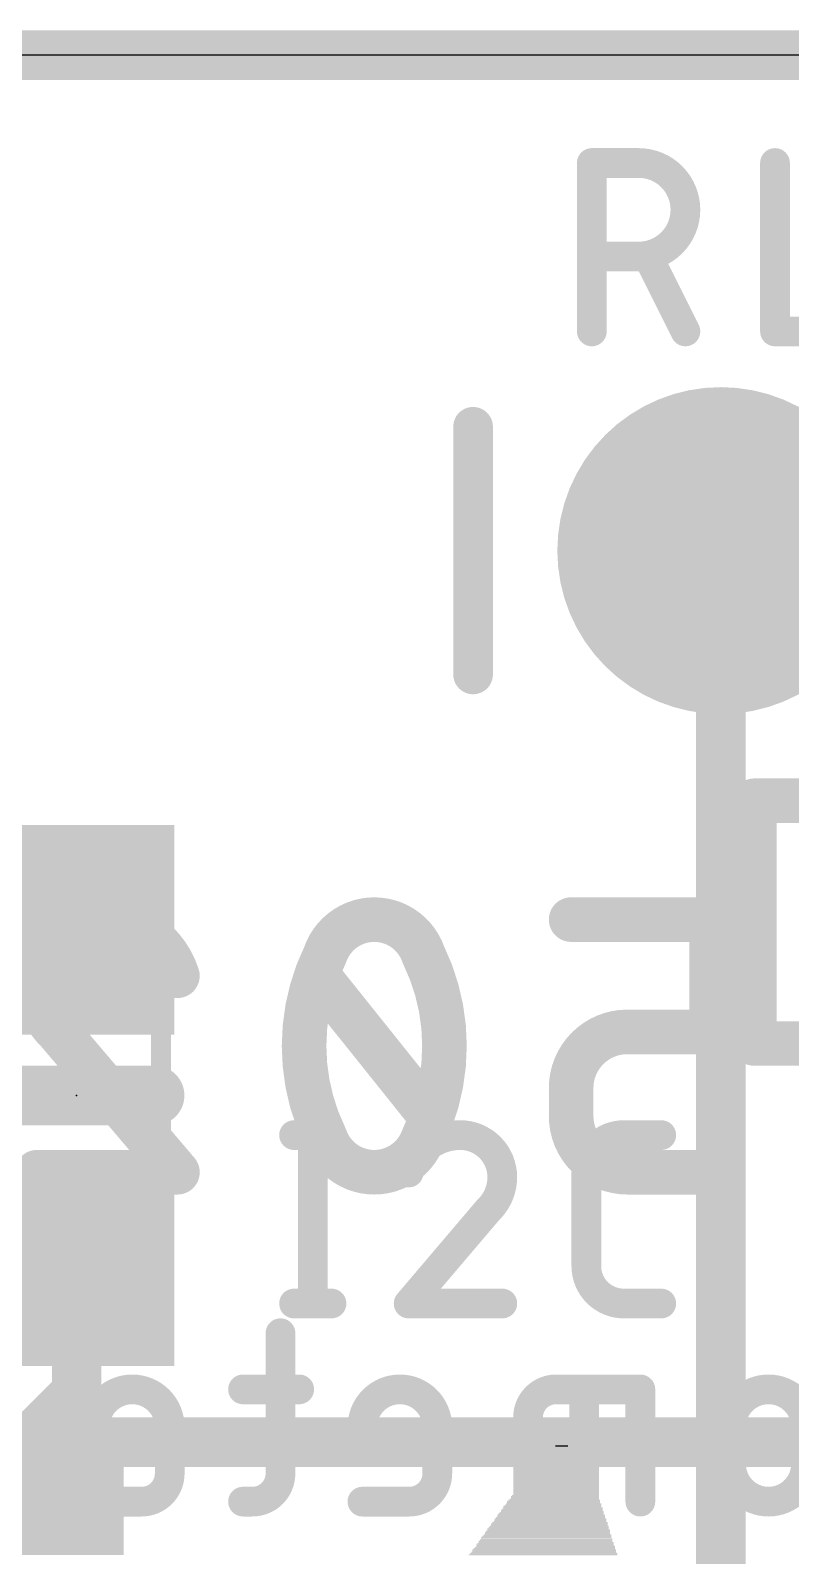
# Model space of a CAD drawing. Extents: x -0.1 to 25.5, y -0.1 to 17.9.
# Drawn here: x 5.35 to 9.25, y 10.09 to 17.91 of the extents above; entities that cross this region are included whole.
import ezdxf

# ---------------------------------------------------------------- set-up
doc = ezdxf.new("R2010")
doc.units = 0
for name, color, linetype in [('1', 12, 'CONTINUOUS'), ('16', 5, 'CONTINUOUS'), ('17', 110, 'CONTINUOUS'), ('20', 4, 'CONTINUOUS'), ('21', 40, 'CONTINUOUS'), ('22', 6, 'CONTINUOUS'), ('23', 53, 'CONTINUOUS'), ('51', 253, 'CONTINUOUS')]:
    doc.layers.add(name, color=color, linetype=linetype)

# ---------------------------------------------------------------- blocks, each defined once
blk = doc.blocks.new('RECT')
blk.add_solid([(-0.5, -0.5), (0.5, -0.5), (-0.5, 0.5), (0.5, 0.5)])
blk = doc.blocks.new('ROUNDP')
at = {"const_width": 0.5}
blk.add_lwpolyline([(0, -0.25, 1), (0, 0.25, 1), (0, -0.25)], format="xyb", dxfattribs=at)

msp = doc.modelspace()

# ---------------------------------------------------------------- linework, layer by layer
at = {"layer": '1', "const_width": 0.254}
for points in [[(8.89, 15.24), (8.89, 8.763)], [(4.902, 13.296), (5.588, 13.296)], [(5.588, 11.596), (5.588, 10.924)], [(5.588, 10.924), (5.054, 10.39)]]:
    msp.add_lwpolyline(points, dxfattribs=at)
at = {"layer": '1', "const_width": 0.127}
for points in [[(8.9535, 15.24, 1), (8.8265, 15.24)], [(5.588, 13.2325, 1), (5.588, 13.3595)], [(5.6515, 11.596, 1), (5.5245, 11.596)], [(5.6329, 10.8791, 1), (5.5431, 10.9689)], [(5.5245, 10.924, 1), (5.6515, 10.924)]]:
    msp.add_lwpolyline(points, format="xyb", dxfattribs=at)
at = {"layer": '16', "const_width": 0.254}
for points in [[(25.4, 17.78), (0, 17.78)], [(4.953, 10.668), (14.732, 10.668)]]:
    msp.add_lwpolyline(points, dxfattribs=at)
at = {"layer": '20'}
msp.add_line((22.86, 17.78), (2.54, 17.78), dxfattribs=at)
at = {"layer": '21'}
for points, const_width in [([(8.2286, 16.3639), (8.2286, 17.2276)], 0.1524), ([(8.2286, 17.2276), (8.4685, 17.2276)], 0.1524), ([(9.1676, 17.2276), (9.1676, 16.3639)], 0.1524), ([(8.4685, 16.7478), (8.2286, 16.7478)], 0.1524), ([(8.7084, 16.3639), (8.5165, 16.7478)], 0.1524), ([(9.1676, 16.3639), (9.5514, 16.3639)], 0.1524), ([(9.0617, 12.7127), (9.0617, 13.9573)], 0.2286), ([(9.0617, 13.9573), (9.4074, 13.9573)], 0.2286), ([(9.4074, 12.7127), (9.0617, 12.7127)], 0.2286), ([(5.988, 12.446), (5.188, 12.446)], 0.3048), ([(6.7024, 12.2428), (6.8943, 12.2428)], 0.1524), ([(6.7983, 12.2428), (6.7983, 11.3792)], 0.1524), ([(8.3924, 12.2428), (8.5844, 12.2428)], 0.1524), ([(8.2005, 11.5711), (8.2005, 12.0509)], 0.1524), ([(7.6978, 11.859), (7.29, 11.3792)], 0.1524), ([(6.7024, 11.3792), (6.8943, 11.3792)], 0.1524), ([(7.29, 11.3792), (7.7697, 11.3792)], 0.1524), ([(8.5844, 11.3792), (8.3924, 11.3792)], 0.1524)]:
    msp.add_lwpolyline(points, dxfattribs=dict(at, const_width=const_width))
for points, const_width in [([(8.2667, 17.2276, 1), (8.1905, 17.2276)], 0.0762), ([(8.2286, 17.2657, 1), (8.2286, 17.1895)], 0.0762), ([(8.4685, 16.7478, 1), (8.4685, 17.2276)], 0.1524), ([(8.4685, 17.2657, 1), (8.4685, 17.1895)], 0.0762), ([(8.4685, 17.1895, 1), (8.4685, 17.2657)], 0.0762), ([(9.2057, 17.2276, 1), (9.1295, 17.2276)], 0.0762), ([(8.2286, 16.7859, 1), (8.2286, 16.7097)], 0.0762), ([(8.4685, 16.7859, 1), (8.4685, 16.7097)], 0.0762), ([(8.4685, 16.7097, 1), (8.4685, 16.7859)], 0.0762), ([(8.5505, 16.7648, 1), (8.4824, 16.7307)], 0.0762), ([(9.1676, 16.402, 1), (9.1676, 16.3258)], 0.0762), ([(8.1905, 16.3639, 1), (8.2667, 16.3639)], 0.0762), ([(8.6743, 16.3469, 1), (8.7424, 16.381)], 0.0762), ([(9.1295, 16.3639, 1), (9.2057, 16.3639)], 0.0762), ([(9.1188, 13.9573, 1), (9.0045, 13.9573)], 0.1143), ([(9.0617, 14.0145, 1), (9.0617, 13.9002)], 0.1143), ([(9.0617, 12.7698, 1), (9.0617, 12.6555)], 0.1143), ([(9.0045, 12.7127, 1), (9.1188, 12.7127)], 0.1143), ([(5.988, 12.3698, 1), (5.988, 12.5222)], 0.1524), ([(6.7024, 12.2809, 1), (6.7024, 12.2047)], 0.0762), ([(6.8364, 12.2428, 1), (6.7602, 12.2428)], 0.0762), ([(6.8943, 12.2047, 1), (6.8943, 12.2809)], 0.0762), ([(7.5538, 12.2428, 0.3252), (7.29, 12.0509)], 0.1524), ([(7.7697, 12.0269, 0.4142), (7.5538, 12.2428)], 0.1524), ([(7.5538, 12.2809, 1), (7.5538, 12.2047)], 0.0762), ([(7.5538, 12.2047, 1), (7.5538, 12.2809)], 0.0762), ([(8.3924, 12.2428, 0.4142), (8.2005, 12.0509)], 0.1524), ([(8.3924, 12.2809, 1), (8.3924, 12.2047)], 0.0762), ([(8.3924, 12.2047, 1), (8.3924, 12.2809)], 0.0762), ([(8.5844, 12.2047, 1), (8.5844, 12.2809)], 0.0762), ([(8.2386, 12.0509, 1), (8.1624, 12.0509)], 0.0762), ([(7.2537, 12.0626, 1), (7.3262, 12.0391)], 0.0762), ([(7.6978, 11.859, 0.2053), (7.7697, 12.0269)], 0.1524), ([(7.8078, 12.0269, 1), (7.7316, 12.0269)], 0.0762), ([(7.7316, 12.0269, 1), (7.8078, 12.0269)], 0.0762), ([(8.1624, 12.0509, 1), (8.2386, 12.0509)], 0.0762), ([(7.6715, 11.8866, 1), (7.724, 11.8314)], 0.0762), ([(7.7268, 11.8343, 1), (7.6687, 11.8837)], 0.0762), ([(8.2005, 11.5711, 0.4142), (8.3924, 11.3792)], 0.1524), ([(8.2386, 11.5711, 1), (8.1624, 11.5711)], 0.0762), ([(8.1624, 11.5711, 1), (8.2386, 11.5711)], 0.0762), ([(6.7024, 11.4173, 1), (6.7024, 11.3411)], 0.0762), ([(6.7602, 11.3792, 1), (6.8364, 11.3792)], 0.0762), ([(6.8943, 11.3411, 1), (6.8943, 11.4173)], 0.0762), ([(7.2609, 11.4039, 1), (7.319, 11.3545)], 0.0762), ([(7.29, 11.4173, 1), (7.29, 11.3411)], 0.0762), ([(7.7697, 11.3411, 1), (7.7697, 11.4173)], 0.0762), ([(8.3924, 11.4173, 1), (8.3924, 11.3411)], 0.0762), ([(8.3924, 11.3411, 1), (8.3924, 11.4173)], 0.0762), ([(8.5844, 11.3411, 1), (8.5844, 11.4173)], 0.0762)]:
    msp.add_lwpolyline(points, format="xyb", dxfattribs=dict(at, const_width=const_width))
at = {"layer": '22'}
for points, const_width in [([(5.7087, 13.3477, 0.4142), (5.3848, 13.0239)], 0.2286), ([(6.1045, 13.0598, 0.3252), (5.7087, 13.3477)], 0.2286), ([(5.7087, 13.4048, 1), (5.7087, 13.2906)], 0.1143), ([(5.7087, 13.2906, 1), (5.7087, 13.4049)], 0.1143), ([(7.1135, 13.3477, 0.3205), (6.8617, 13.1678)], 0.2286), ([(7.3654, 13.1678, 0.3205), (7.1135, 13.3477)], 0.2286), ([(7.1135, 13.4048, 1), (7.1135, 13.2906)], 0.1143), ([(7.1135, 13.2906, 1), (7.1135, 13.4048)], 0.1143), ([(8.1226, 13.4049, 1), (8.1226, 13.2906)], 0.1143), ([(8.8994, 13.3477, 1), (8.7851, 13.3477)], 0.1143), ([(8.8422, 13.2906, 1), (8.8422, 13.4049)], 0.1143), ([(6.8617, 13.1678, 0.1139), (6.7537, 12.7)], 0.2286), ([(6.8076, 13.1863, 1), (6.9157, 13.1492)], 0.1143), ([(6.913, 13.1427, 1), (6.8103, 13.1928)], 0.1143), ([(7.4734, 12.7, 0.1139), (7.3654, 13.1678)], 0.2286), ([(7.4168, 13.1928, 1), (7.314, 13.1427)], 0.1143), ([(7.3114, 13.1492, 1), (7.4195, 13.1863)], 0.1143), ([(5.3848, 13.0239, 0.2053), (5.4928, 12.772)], 0.2286), ([(5.442, 13.0239, 1), (5.3277, 13.0238)], 0.1143), ([(6.8703, 13.0955, 1), (6.781, 13.0241)], 0.1143), ([(5.3277, 13.0239, 1), (5.442, 13.0239)], 0.1143), ([(6.0501, 13.0422, 1), (6.1589, 13.0774)], 0.1143), ([(5.5363, 12.809, 1), (5.4493, 12.735)], 0.1143), ([(5.4534, 12.7306, 1), (5.5322, 12.8133)], 0.1143), ([(8.4104, 12.772, 0.4142), (8.1226, 12.4841)], 0.2286), ([(8.4104, 12.8291, 1), (8.4104, 12.7148)], 0.1143), ([(8.4104, 12.7148, 1), (8.4104, 12.8291)], 0.1143), ([(8.7851, 12.772, 1), (8.8994, 12.772)], 0.1143), ([(8.8422, 12.7148, 1), (8.8422, 12.8291)], 0.1143), ([(6.7537, 12.7, 0.1139), (6.8617, 12.2322)], 0.2286), ([(6.8108, 12.7, 1), (6.6966, 12.7)], 0.1143), ([(6.6966, 12.7, 1), (6.8109, 12.7)], 0.1143), ([(7.3654, 12.2322, 0.1139), (7.4734, 12.7)], 0.2286), ([(7.5305, 12.7, 1), (7.4162, 12.7)], 0.1143), ([(7.4162, 12.7, 1), (7.5305, 12.7)], 0.1143), ([(8.1797, 12.4841, 1), (8.0654, 12.4841)], 0.1143), ([(8.0654, 12.4841, 1), (8.1797, 12.4841)], 0.1143), ([(8.1226, 12.3402, 0.4142), (8.4104, 12.0523)], 0.2286), ([(8.1797, 12.3402, 1), (8.0654, 12.3402)], 0.1143), ([(7.3568, 12.3045, 1), (7.446, 12.3759)], 0.1143), ([(8.0654, 12.3402, 1), (8.1797, 12.3402)], 0.1143), ([(6.8617, 12.2322, 0.3205), (7.1135, 12.0523)], 0.2286), ([(6.9157, 12.2508, 1), (6.8076, 12.2137)], 0.1143), ([(6.8103, 12.2072, 1), (6.913, 12.2573)], 0.1143), ([(7.1135, 12.0523, 0.3205), (7.3654, 12.2322)], 0.2286), ([(7.314, 12.2573, 1), (7.4168, 12.2072)], 0.1143), ([(7.4195, 12.2137, 1), (7.3114, 12.2508)], 0.1143), ([(5.3848, 12.1095, 1), (5.3848, 11.9952)], 0.1143), ([(6.061, 12.0153, 1), (6.1481, 12.0893)], 0.1143), ([(6.1045, 11.9952, 1), (6.1045, 12.1095)], 0.1143), ([(7.1135, 12.1094, 1), (7.1135, 11.9952)], 0.1143), ([(7.1135, 11.9952, 1), (7.1135, 12.1094)], 0.1143), ([(8.4104, 12.1095, 1), (8.4104, 11.9952)], 0.1143), ([(8.4104, 11.9952, 1), (8.4104, 12.1095)], 0.1143), ([(8.8422, 11.9952, 1), (8.8422, 12.1095)], 0.1143), ([(6.6708, 11.2268, 1), (6.5946, 11.2268)], 0.0762), ([(6.065, 10.747, 1), (5.6812, 10.747)], 0.1524), ([(6.4408, 10.977, 1), (6.4408, 10.9008)], 0.0762), ([(6.7287, 10.9008, 1), (6.7287, 10.977)], 0.0762), ([(7.4366, 10.747, 1), (7.0528, 10.747)], 0.1524), ([(8.0456, 10.9389, 0.4142), (7.9017, 10.795)], 0.1524), ([(8.0456, 10.977, 1), (8.0456, 10.9008)], 0.0762), ([(8.0456, 10.9008, 1), (8.0456, 10.977)], 0.0762), ([(8.2277, 10.9389, 1), (8.1515, 10.9389)], 0.0762), ([(8.5155, 10.9389, 1), (8.4393, 10.9389)], 0.0762), ([(8.4774, 10.9008, 1), (8.4774, 10.977)], 0.0762), ([(9.3264, 10.747, 1), (8.9425, 10.747)], 0.1524), ([(7.9398, 10.795, 1), (7.8636, 10.795)], 0.0762), ([(5.7193, 10.747, 1), (5.6431, 10.747)], 0.0762), ([(6.1031, 10.747, 1), (6.0269, 10.747)], 0.0762), ([(7.0909, 10.747, 1), (7.0147, 10.747)], 0.0762), ([(7.4747, 10.747, 1), (7.3985, 10.747)], 0.0762), ([(7.8636, 10.795, 1), (7.9398, 10.795)], 0.0762), ([(8.9806, 10.747, 1), (8.9044, 10.747)], 0.0762), ([(5.6431, 10.747, 1), (5.7193, 10.747)], 0.0762), ([(5.6812, 10.6892, 1), (5.6812, 10.613)], 0.0762), ([(6.0269, 10.747, 1), (6.1031, 10.747)], 0.0762), ([(6.065, 10.613, 1), (6.065, 10.6892)], 0.0762), ([(7.0147, 10.747, 1), (7.0909, 10.747)], 0.0762), ([(7.0528, 10.6892, 1), (7.0528, 10.613)], 0.0762), ([(7.3985, 10.747, 1), (7.4747, 10.747)], 0.0762), ([(7.4366, 10.613, 1), (7.4366, 10.6892)], 0.0762), ([(8.9044, 10.747, 1), (8.9806, 10.747)], 0.0762), ([(5.6431, 10.6511, 1), (5.7193, 10.6511)], 0.0762), ([(7.0147, 10.6511, 1), (7.0909, 10.6511)], 0.0762), ([(5.9211, 10.3632, 0.4142), (6.065, 10.5071)], 0.1524), ([(6.1031, 10.5071, 1), (6.0269, 10.5071)], 0.0762), ([(6.4888, 10.3632, 0.4142), (6.6327, 10.5071)], 0.1524), ([(6.6708, 10.5071, 1), (6.5946, 10.5071)], 0.0762), ([(7.2927, 10.3632, 0.4142), (7.4366, 10.5071)], 0.1524), ([(7.4747, 10.5071, 1), (7.3985, 10.5071)], 0.0762), ([(8.9425, 10.5551, 1), (9.3263, 10.5551)], 0.1524), ([(8.9806, 10.5551, 1), (8.9044, 10.5551)], 0.0762), ([(8.9044, 10.5551, 1), (8.9806, 10.5551)], 0.0762), ([(6.0269, 10.5071, 1), (6.1031, 10.5071)], 0.0762), ([(6.5946, 10.5071, 1), (6.6708, 10.5071)], 0.0762), ([(7.3985, 10.5071, 1), (7.4747, 10.5071)], 0.0762), ([(5.6812, 10.4013, 1), (5.6812, 10.3251)], 0.0762), ([(5.9211, 10.4013, 1), (5.9211, 10.3251)], 0.0762), ([(5.9211, 10.3251, 1), (5.9211, 10.4013)], 0.0762), ([(6.4408, 10.4013, 1), (6.4408, 10.3251)], 0.0762), ([(6.4888, 10.4013, 1), (6.4888, 10.3251)], 0.0762), ([(6.4888, 10.3251, 1), (6.4888, 10.4013)], 0.0762), ([(7.0528, 10.4013, 1), (7.0528, 10.3251)], 0.0762), ([(7.2927, 10.4013, 1), (7.2927, 10.3251)], 0.0762), ([(7.2927, 10.3251, 1), (7.2927, 10.4013)], 0.0762), ([(7.8636, 10.3632, 1), (7.9398, 10.3632)], 0.0762), ([(8.1515, 10.3632, 1), (8.2277, 10.3632)], 0.0762), ([(8.4393, 10.3632, 1), (8.5155, 10.3632)], 0.0762)]:
    msp.add_lwpolyline(points, format="xyb", dxfattribs=dict(at, const_width=const_width))
for points, const_width in [([(8.8422, 13.3477), (8.1226, 13.3477)], 0.2286), ([(8.8422, 12.772), (8.8422, 13.3477)], 0.2286), ([(7.4014, 12.3402), (6.8257, 13.0598)], 0.2286), ([(5.4928, 12.772), (6.1045, 12.0523)], 0.2286), ([(8.4104, 12.772), (8.8422, 12.772)], 0.2286), ([(8.1226, 12.3402), (8.1226, 12.4841)], 0.2286), ([(6.1045, 12.0523), (5.3848, 12.0523)], 0.2286), ([(8.8422, 12.0523), (8.4104, 12.0523)], 0.2286), ([(6.6327, 11.2268), (6.6327, 10.5071)], 0.1524), ([(6.7287, 10.9389), (6.4408, 10.9389)], 0.1524), ([(8.4774, 10.9389), (8.0456, 10.9389)], 0.1524), ([(8.1896, 10.3632), (8.1896, 10.9389)], 0.1524), ([(8.4774, 10.3632), (8.4774, 10.9389)], 0.1524), ([(7.9017, 10.795), (7.9017, 10.3632)], 0.1524), ([(5.6812, 10.747), (5.6812, 10.6511)], 0.1524), ([(6.065, 10.5071), (6.065, 10.747)], 0.1524), ([(7.0528, 10.747), (7.0528, 10.6511)], 0.1524), ([(7.4366, 10.5071), (7.4366, 10.747)], 0.1524), ([(8.9425, 10.747), (8.9425, 10.5551)], 0.1524), ([(5.6812, 10.6511), (6.065, 10.6511)], 0.1524), ([(7.0528, 10.6511), (7.4366, 10.6511)], 0.1524), ([(5.6812, 10.3632), (5.9211, 10.3632)], 0.1524), ([(6.4888, 10.3632), (6.4408, 10.3632)], 0.1524), ([(7.0528, 10.3632), (7.2927, 10.3632)], 0.1524)]:
    msp.add_lwpolyline(points, dxfattribs=dict(at, const_width=const_width))
at = {"layer": '23'}
msp.add_point((5.588, 12.446), dxfattribs=at)
at = {"layer": '51'}
for points, const_width in [([(7.62, 15.875), (7.62, 14.605)], 0.2032), ([(6.02, 12.802), (6.02, 12.09)], 0.1016)]:
    msp.add_lwpolyline(points, dxfattribs=dict(at, const_width=const_width))
for points, const_width in [([(7.6708, 15.875, 1), (7.5692, 15.875)], 0.1016), ([(7.5692, 14.605, 1), (7.6708, 14.605)], 0.1016), ([(6.0454, 12.802, 1), (5.9946, 12.802)], 0.0508), ([(5.9946, 12.09, 1), (6.0454, 12.09)], 0.0508)]:
    msp.add_lwpolyline(points, format="xyb", dxfattribs=dict(at, const_width=const_width))

# ---------------------------------------------------------------- block references
at = {"layer": '1', "xscale": 1.075, "rotation": 270}
for p in [(5.588, 13.296), (5.588, 11.596)]:
    msp.add_blockref('RECT', p, dxfattribs=at)
at = {"layer": '1', "xscale": 1.55, "yscale": 0.6}
msp.add_blockref('RECT', (5.054, 10.39), dxfattribs=at)
at = {"layer": '17', "xscale": 1.6764, "yscale": 1.6764, "rotation": 90}
msp.add_blockref('ROUNDP', (8.89, 15.24), dxfattribs=at)
msp.add_blockref('ROUNDP', (8.89, 15.24), dxfattribs=at)
at = {"layer": '21'}
for p, xscale, yscale in [((8.0772, 10.6363), 0.1334, 0.0063), ((8.074, 10.6426), 0.1016, 0.0064), ((8.074, 10.649), 0.0635, 0.0063), ((8.074, 10.5601), 0.2667, 0.0063), ((8.0709, 10.5664), 0.2603, 0.0064), ((8.074, 10.5728), 0.254, 0.0063), ((8.074, 10.5791), 0.2413, 0.0064), ((8.0772, 10.5854), 0.235, 0.0063), ((8.0772, 10.5982), 0.2222, 0.0063), ((8.0772, 10.5918), 0.2222, 0.0064), ((8.0772, 10.6045), 0.2096, 0.0064), ((8.0772, 10.6109), 0.1968, 0.0063), ((8.0772, 10.6172), 0.1842, 0.0064), ((8.0772, 10.6235), 0.1714, 0.0063), ((8.0804, 10.6299), 0.1524, 0.0064), ((8.055, 10.4775), 0.3556, 0.0064), ((8.0582, 10.4839), 0.3493, 0.0063), ((8.0582, 10.4966), 0.3365, 0.0063), ((8.0614, 10.4902), 0.3429, 0.0064), ((8.0613, 10.5029), 0.3302, 0.0064), ((8.0645, 10.5092), 0.3238, 0.0063), ((8.0645, 10.522), 0.3112, 0.0063), ((8.0645, 10.5156), 0.3112, 0.0064), ((8.0677, 10.5283), 0.3048, 0.0064), ((8.0677, 10.541), 0.2921, 0.0064), ((8.0677, 10.5347), 0.2921, 0.0063), ((8.0709, 10.5473), 0.2857, 0.0063), ((8.0709, 10.5537), 0.2731, 0.0064), ((8.0423, 10.4077), 0.4318, 0.0063), ((8.0423, 10.4013), 0.4318, 0.0064), ((8.0423, 10.414), 0.4191, 0.0064), ((8.0455, 10.4267), 0.4127, 0.0064), ((8.0455, 10.4204), 0.4127, 0.0063), ((8.0486, 10.433), 0.4064, 0.0063), ((8.0487, 10.4394), 0.3937, 0.0064), ((8.0518, 10.4521), 0.3874, 0.0064), ((8.0518, 10.4458), 0.3874, 0.0063), ((8.0518, 10.4585), 0.3746, 0.0063), ((8.0549, 10.4711), 0.3683, 0.0063), ((8.0549, 10.4648), 0.3683, 0.0064), ((8.0264, 10.3251), 0.5144, 0.0064), ((8.0264, 10.3378), 0.5016, 0.0064), ((8.0296, 10.3315), 0.508, 0.0063), ((8.0296, 10.3442), 0.4953, 0.0063), ((8.0328, 10.3505), 0.4889, 0.0064), ((8.0328, 10.3632), 0.4763, 0.0064), ((8.0328, 10.3568), 0.4763, 0.0063), ((8.0359, 10.3696), 0.4699, 0.0063), ((8.0359, 10.3759), 0.4572, 0.0064), ((8.0391, 10.3886), 0.4508, 0.0064), ((8.0391, 10.3823), 0.4508, 0.0063), ((8.0423, 10.3949), 0.4445, 0.0063), ((8.0106, 10.2489), 0.5969, 0.0064), ((8.0106, 10.2426), 0.5969, 0.0063), ((8.0137, 10.2553), 0.5906, 0.0063), ((8.0137, 10.2616), 0.5778, 0.0064), ((8.0168, 10.2743), 0.5715, 0.0064), ((8.0168, 10.268), 0.5715, 0.0063), ((8.0169, 10.2806), 0.5588, 0.0063), ((8.0201, 10.2934), 0.5525, 0.0063), ((8.0201, 10.287), 0.5525, 0.0064), ((8.0201, 10.2997), 0.5397, 0.0064), ((8.0232, 10.3061), 0.5334, 0.0063), ((8.0264, 10.3124), 0.527, 0.0064), ((8.0233, 10.3187), 0.5207, 0.0063), ((7.9947, 10.1664), 0.6795, 0.0063), ((7.9947, 10.1791), 0.6667, 0.0063), ((7.9979, 10.1727), 0.6731, 0.0064), ((7.9978, 10.1854), 0.6604, 0.0064), ((8.001, 10.1918), 0.654, 0.0063), ((8.001, 10.2045), 0.6414, 0.0063), ((8.001, 10.1981), 0.6414, 0.0064), ((8.0042, 10.2108), 0.635, 0.0064), ((8.0042, 10.2235), 0.6223, 0.0064), ((8.0074, 10.2172), 0.6287, 0.0063), ((8.0074, 10.2299), 0.6159, 0.0063), ((8.0105, 10.2362), 0.6096, 0.0064), ((7.9788, 10.0902), 0.762, 0.0063), ((7.982, 10.0965), 0.7557, 0.0064), ((7.982, 10.1029), 0.7429, 0.0063), ((7.9851, 10.1156), 0.7366, 0.0063), ((7.9851, 10.1092), 0.7366, 0.0064), ((7.9851, 10.1219), 0.7239, 0.0064), ((7.9883, 10.1283), 0.7176, 0.0063), ((7.9883, 10.141), 0.7048, 0.0063), ((7.9915, 10.1346), 0.7112, 0.0064), ((7.9915, 10.1473), 0.6985, 0.0064), ((7.9915, 10.16), 0.6858, 0.0064), ((7.9947, 10.1537), 0.6921, 0.0063)]:
    msp.add_blockref('RECT', p, dxfattribs=dict(at, xscale=xscale, yscale=yscale))
at = {"layer": '51', "xscale": 0.508, "yscale": 0.508}
msp.add_blockref('RECT', (8.89, 15.24), dxfattribs=at)
at = {"layer": '51', "xscale": 0.5001, "yscale": 0.95, "rotation": 270}
for p in [(5.5931, 13.0342), (5.5931, 11.8658)]:
    msp.add_blockref('RECT', p, dxfattribs=at)

doc.saveas('drawing.dxf')
